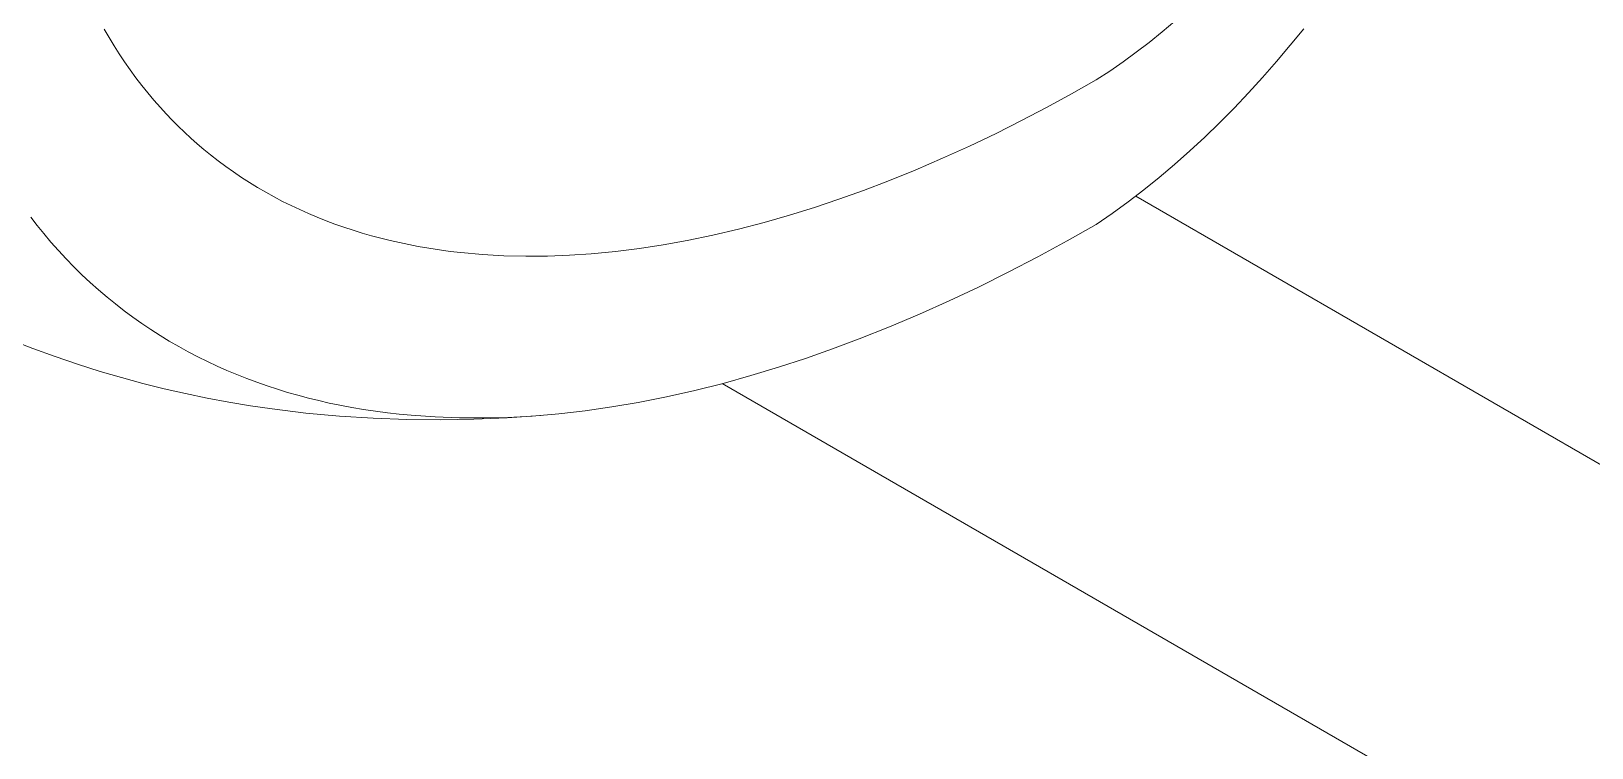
# Model space of a CAD drawing. Header units: millimetres. Extents: x -209 to 4251, y 50 to 3279.
# Drawn here: x 3589 to 3671.9, y 957.9 to 995.9 of the extents above; entities that cross this region are included whole.
import ezdxf

# ---------------------------------------------------------------- set-up
doc = ezdxf.new("R2010")
doc.units = ezdxf.units.MM
doc.layers.add('ZANO_R', color=7, linetype='Continuous', lineweight=0)

msp = doc.modelspace()

# ---------------------------------------------------------------- linework, layer by layer
at = {"layer": 'ZANO_R'}
for p, q in [((3593.126, 995.611), (3592.867, 996.058)), ((3649.045, 995.902), (3649.722, 996.472)), ((3656.556, 996.076), (3655.842, 995.196)), ((3593.394, 995.169), (3593.126, 995.611)), ((3647.666, 994.821), (3648.359, 995.351)), ((3648.359, 995.351), (3649.045, 995.902)), ((3655.842, 995.196), (3655.115, 994.335)), ((3593.669, 994.736), (3593.394, 995.169)), ((3593.953, 994.309), (3593.669, 994.736)), ((3646.965, 994.313), (3647.666, 994.821)), ((3594.247, 993.888), (3593.953, 994.309)), ((3594.549, 993.474), (3594.247, 993.888)), ((3645.541, 993.361), (3646.256, 993.825)), ((3646.256, 993.825), (3646.965, 994.313)), ((3655.115, 994.335), (3654.375, 993.491)), ((3594.861, 993.066), (3594.549, 993.474)), ((3595.182, 992.666), (3594.861, 993.066)), ((3645.541, 993.361), (3644.232, 992.614)), ((3654.375, 993.491), (3653.623, 992.668)), ((3595.511, 992.273), (3595.182, 992.666)), ((3595.85, 991.888), (3595.511, 992.273)), ((3596.16, 991.55), (3595.85, 991.888)), ((3642.909, 991.892), (3641.573, 991.194)), ((3644.232, 992.614), (3642.909, 991.892)), ((3653.623, 992.668), (3652.86, 991.864)), ((3596.476, 991.219), (3596.16, 991.55)), ((3596.8, 990.895), (3596.476, 991.219)), ((3641.573, 991.194), (3640.225, 990.52)), ((3652.085, 991.082), (3651.3, 990.321)), ((3652.86, 991.864), (3652.085, 991.082)), ((3597.13, 990.577), (3596.8, 990.895)), ((3597.466, 990.266), (3597.13, 990.577)), ((3597.809, 989.962), (3597.466, 990.266)), ((3640.225, 990.52), (3638.806, 989.843)), ((3651.3, 990.321), (3650.505, 989.584)), ((3598.158, 989.666), (3597.809, 989.962)), ((3598.514, 989.376), (3598.158, 989.666)), ((3638.806, 989.843), (3637.375, 989.194)), ((3650.505, 989.584), (3649.699, 988.87)), ((3598.913, 989.065), (3598.514, 989.376)), ((3599.32, 988.762), (3598.913, 989.065)), ((3599.733, 988.469), (3599.32, 988.762)), ((3635.931, 988.574), (3634.475, 987.983)), ((3637.375, 989.194), (3635.931, 988.574)), ((3649.699, 988.87), (3648.885, 988.18)), ((3600.153, 988.185), (3599.733, 988.469)), ((3600.58, 987.911), (3600.153, 988.185)), ((3601.012, 987.646), (3600.58, 987.911)), ((3634.475, 987.983), (3633.184, 987.491)), ((3648.885, 988.18), (3648.061, 987.515)), ((3601.45, 987.391), (3601.012, 987.646)), ((3601.893, 987.146), (3601.45, 987.391)), ((3602.341, 986.911), (3601.893, 987.146)), ((3602.793, 986.686), (3602.341, 986.911)), ((3631.883, 987.023), (3630.574, 986.583)), ((3633.184, 987.491), (3631.883, 987.023)), ((3648.061, 987.515), (3647.229, 986.877)), ((3752.257, 926.762), (3647.643, 987.19)), ((3588.968, 986.069), (3589.307, 985.631)), ((3603.25, 986.471), (3602.793, 986.686)), ((3603.712, 986.265), (3603.25, 986.471)), ((3604.177, 986.069), (3603.712, 986.265)), ((3604.647, 985.883), (3604.177, 986.069)), ((3629.255, 986.172), (3627.909, 985.785)), ((3630.574, 986.583), (3629.255, 986.172)), ((3646.389, 986.266), (3645.541, 985.682)), ((3647.229, 986.877), (3646.389, 986.266)), ((3589.307, 985.631), (3589.656, 985.2)), ((3605.12, 985.706), (3604.647, 985.883)), ((3605.597, 985.538), (3605.12, 985.706)), ((3606.081, 985.378), (3605.597, 985.538)), ((3606.567, 985.228), (3606.081, 985.378)), ((3626.554, 985.432), (3625.191, 985.112)), ((3627.909, 985.785), (3626.554, 985.432)), ((3644.001, 984.808), (3645.541, 985.682)), ((3589.656, 985.2), (3590.041, 984.745)), ((3590.041, 984.745), (3590.437, 984.299)), ((3607.057, 985.087), (3606.567, 985.228)), ((3607.549, 984.955), (3607.057, 985.087)), ((3608.043, 984.832), (3607.549, 984.955)), ((3608.539, 984.719), (3608.043, 984.832)), ((3609.038, 984.614), (3608.539, 984.719)), ((3609.538, 984.517), (3609.038, 984.614)), ((3610.102, 984.419), (3609.538, 984.517)), ((3610.669, 984.332), (3610.102, 984.419)), ((3622.554, 984.6), (3621.284, 984.406)), ((3623.82, 984.828), (3622.554, 984.6)), ((3625.191, 985.112), (3623.82, 984.828)), ((3642.445, 983.964), (3644.001, 984.808)), ((3590.437, 984.299), (3590.842, 983.863)), ((3590.842, 983.863), (3591.258, 983.436)), ((3611.236, 984.255), (3610.669, 984.332)), ((3611.805, 984.189), (3611.236, 984.255)), ((3612.947, 984.086), (3611.805, 984.189)), ((3614.091, 984.022), (3612.947, 984.086)), ((3615.251, 983.995), (3614.091, 984.022)), ((3616.411, 984.004), (3615.251, 983.995)), ((3617.571, 984.048), (3616.411, 984.004)), ((3618.729, 984.125), (3617.571, 984.048)), ((3620.008, 984.247), (3618.729, 984.125)), ((3621.284, 984.406), (3620.008, 984.247)), ((3640.873, 983.148), (3642.445, 983.964)), ((3591.258, 983.436), (3591.684, 983.018)), ((3591.684, 983.018), (3592.119, 982.611)), ((3639.286, 982.363), (3640.873, 983.148)), ((3592.119, 982.611), (3592.564, 982.214)), ((3592.564, 982.214), (3593.017, 981.827)), ((3637.726, 981.627), (3639.286, 982.363)), ((3593.017, 981.827), (3593.466, 981.462)), ((3593.466, 981.462), (3593.924, 981.107)), ((3593.924, 981.107), (3594.389, 980.763)), ((3636.152, 980.923), (3637.726, 981.627)), ((3594.389, 980.763), (3594.862, 980.429)), ((3594.862, 980.429), (3595.342, 980.106)), ((3634.563, 980.251), (3636.152, 980.923)), ((3589.072, 979.098), (3587.894, 979.557)), ((3595.342, 980.106), (3595.83, 979.794)), ((3595.83, 979.794), (3596.324, 979.493)), ((3596.324, 979.493), (3596.825, 979.203)), ((3631.538, 979.081), (3632.961, 979.613)), ((3632.961, 979.613), (3634.563, 980.251)), ((3590.258, 978.666), (3589.072, 979.098)), ((3591.451, 978.261), (3590.258, 978.666)), ((3596.825, 979.203), (3597.326, 978.927)), ((3597.326, 978.927), (3597.832, 978.663)), ((3597.832, 978.663), (3598.345, 978.41)), ((3630.106, 978.577), (3631.538, 979.081)), ((3592.652, 977.882), (3591.451, 978.261)), ((3593.78, 977.553), (3592.652, 977.882)), ((3598.345, 978.41), (3598.862, 978.167)), ((3598.862, 978.167), (3599.385, 977.935)), ((3599.385, 977.935), (3599.912, 977.715)), ((3627.209, 977.663), (3628.662, 978.104)), ((3628.662, 978.104), (3630.106, 978.577)), ((3594.913, 977.247), (3593.78, 977.553)), ((3596.05, 976.964), (3594.913, 977.247)), ((3597.19, 976.705), (3596.05, 976.964)), ((3599.912, 977.715), (3600.443, 977.505)), ((3600.443, 977.505), (3600.979, 977.305)), ((3600.979, 977.305), (3601.518, 977.117)), ((3601.518, 977.117), (3602.061, 976.939)), ((3624.229, 976.872), (3625.724, 977.25)), ((3625.68, 977.238), (3733.014, 915.269)), ((3625.724, 977.25), (3627.209, 977.663)), ((3598.334, 976.468), (3597.19, 976.705)), ((3599.481, 976.254), (3598.334, 976.468)), ((3600.63, 976.063), (3599.481, 976.254)), ((3602.061, 976.939), (3602.607, 976.772)), ((3602.607, 976.772), (3603.157, 976.615)), ((3603.157, 976.615), (3603.709, 976.468)), ((3603.709, 976.468), (3604.263, 976.331)), ((3604.263, 976.331), (3604.821, 976.205)), ((3604.821, 976.205), (3605.38, 976.088)), ((3619.814, 975.996), (3621.214, 976.234)), ((3621.214, 976.234), (3622.726, 976.533)), ((3622.726, 976.533), (3624.229, 976.872)), ((3601.782, 975.894), (3600.63, 976.063)), ((3603.571, 975.675), (3601.782, 975.894)), ((3605.361, 975.509), (3603.571, 975.675)), ((3607.15, 975.394), (3605.361, 975.509)), ((3605.38, 976.088), (3606.007, 975.97)), ((3606.007, 975.97), (3606.637, 975.863)), ((3606.637, 975.863), (3607.268, 975.768)), ((3608.939, 975.329), (3607.15, 975.394)), ((3607.268, 975.768), (3607.901, 975.685)), ((3607.901, 975.685), (3608.535, 975.613)), ((3608.535, 975.613), (3609.171, 975.552)), ((3610.72, 975.313), (3608.939, 975.329)), ((3609.171, 975.552), (3610.445, 975.464)), ((3610.445, 975.464), (3611.73, 975.417)), ((3612.497, 975.345), (3610.72, 975.313)), ((3611.73, 975.417), (3613.016, 975.411)), ((3614.269, 975.423), (3612.497, 975.345)), ((3613.016, 975.411), (3614.301, 975.444)), ((3616.036, 975.547), (3614.269, 975.423)), ((3614.301, 975.444), (3615.585, 975.515)), ((3615.585, 975.515), (3616.999, 975.634)), ((3616.999, 975.634), (3618.409, 975.795)), ((3618.409, 975.795), (3619.814, 975.996))]:
    msp.add_line(p, q, dxfattribs=at)

doc.saveas('drawing.dxf')
